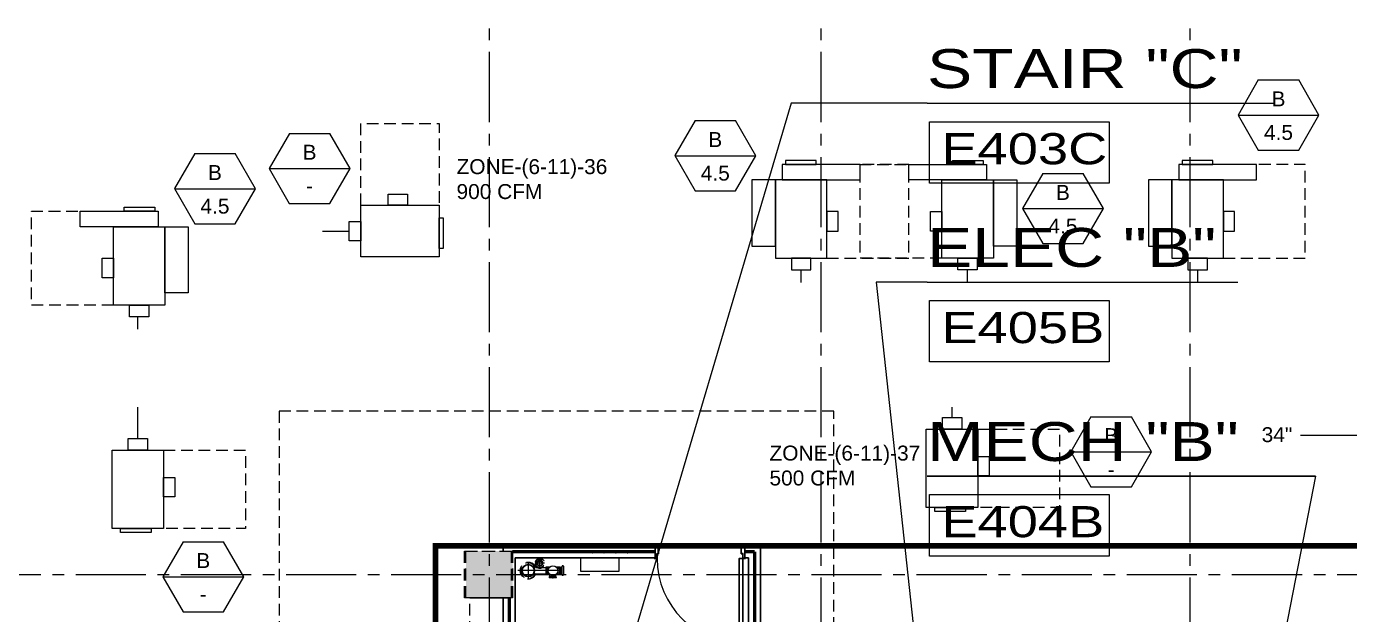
# Model space of a CAD drawing. Header units: inches. Extents: x -26012 to 27, y -3347 to 2082.
# Drawn here: x -22379 to -21699, y 1001 to 1303 of the extents above; entities that cross this region are included whole.
import ezdxf
from ezdxf.enums import TextEntityAlignment as Align

# ---------------------------------------------------------------- set-up
doc = ezdxf.new("R2010")
doc.units = ezdxf.units.IN
doc.header["$LTSCALE"] = 48
doc.header["$MEASUREMENT"] = 0
for name, pattern in [('A_Column Grid$0$CENTER2', [1.125, 0.75, -0.125, 0.125, -0.125]), ('Core Callout Boundary$0$DASHED2', [0.375, 0.25, -0.125]), ('HIDDEN2', [0.1875, 0.125, -0.0625]), ('NB - 5th floor_plan$0$HIDDEN2', [0.1875, 0.125, -0.0625])]:
    doc.linetypes.add(name, pattern=pattern)
for name, color, linetype in [('A104$0$A-ANNO-PATT-1-12', 8, 'Continuous'), ('A104$0$A-AREA-IDEN', 8, 'Continuous'), ('A104$0$A-DOOR', 8, 'Continuous'), ('A104$0$A-DOOR-FRAM', 8, 'Continuous'), ('A104$0$A-FLOR-SPRK', 8, 'Continuous'), ('A104$0$A-WALL-FULL-INTR', 8, 'Continuous'), ('A104$0$bc104 - A-WALL-FIRE', 8, 'Continuous'), ('A_Column Grid$0$A-GRID-GRD1-15', 8, 'A_Column Grid$0$CENTER2'), ('CLEAR', 1, 'HIDDEN2'), ('Core Callout Boundary$0$A-Detl-Iden', 6, 'Continuous'), ('HAEQUIP', 94, 'Continuous'), ('M-HVAC-anno', 6, 'Continuous'), ('M-HVAC-blck', 6, 'Continuous'), ('M-HVAC-clrn', 1, 'HIDDEN2'), ('M-HVAC-eqpm-fptd', 94, 'Continuous'), ('M-HVAC-Flex', 5, 'Continuous'), ('M-HVAC-FUTR', 4, 'HIDDEN2'), ('M-HVAC-supp', 93, 'Continuous'), ('M-HVAC-TEXT', 6, 'Continuous'), ('NB - 5th floor_plan$0$stcbeams', 1, 'NB - 5th floor_plan$0$HIDDEN2'), ('NB - 5th floor_plan$0$STCCOLS1', 1, 'NB - 5th floor_plan$0$HIDDEN2'), ('NB - 5th floor_plan$0$STDROPS', 1, 'NB - 5th floor_plan$0$HIDDEN2'), ('NB - 5th floor_plan$0$STWETSTACK', 1, 'NB - 5th floor_plan$0$HIDDEN2'), ('XREF', 8, 'Continuous')]:
    doc.layers.add(name, color=color, linetype=linetype)
doc.styles.add('A104$0$Arial', font='arial.ttf', dxfattribs={"height": 0.076839})
doc.styles.add('A104$0$style-Arial', font='arial.ttf')
doc.styles.add('M08', font='arial.ttf', dxfattribs={"height": 7.68})

# ---------------------------------------------------------------- blocks, each defined once
blk = doc.blocks.new('A104')
at = {"layer": 'A104$0$A-ANNO-PATT-1-12', "lineweight": 30, "extrusion": (0, 0, -1)}
blk.add_solid([(22153.019, 1009.1697, 0), (22129.019, 1009.1697, 0), (22153.019, 1033.1697, 0), (22129.019, 1033.1697, 0)], dxfattribs=at)
at = {"layer": 'A104$0$A-AREA-IDEN', "lineweight": 13}
for p, q in [((-21916.0803, 1263.3475, 0.2066), (-21737.9436, 1263.3475, 0.2066)), ((-21916.0803, 1171.4503, 0.2066), (-21756.4569, 1171.4503, 0.2066))]:
    blk.add_line(p, q, dxfattribs=at)
at = {"layer": 'A104$0$A-AREA-IDEN', "lineweight": 30}
blk.add_line((-21916.0803, 1071.7143, 0.2066), (-21716.549, 1071.7143, 0.2066), dxfattribs=at)
at = {"layer": 'A104$0$A-AREA-IDEN', "lineweight": 0}
blk.add_line((-21716.549, 1071.7143, 0.2066), (-21748.3226, 907.7223, 0.2066), dxfattribs=at)
at = {"layer": 'A104$0$A-AREA-IDEN', "lineweight": 0, "elevation": 0.2066, "flags": 128}
for points in [[(-21916.0803, 1263.3475), (-21985.8009, 1263.3475), (-22071.2931, 974.2686)], [(-21916.0803, 1171.4503), (-21942.1991, 1171.4503), (-21911.8125, 889.2677)]]:
    blk.add_lwpolyline(points, dxfattribs=at)
at = {"layer": 'A104$0$A-AREA-IDEN', "lineweight": 13}
for points in [[(-21914.8805, 1253.8307, 0.2066), (-21822.4425, 1253.8307, 0.2066), (-21822.4425, 1222.3012, 0.2066), (-21914.8805, 1222.3012, 0.2066)], [(-21914.8805, 1161.9336, 0.2066), (-21822.4425, 1161.9336, 0.2066), (-21822.4425, 1130.404, 0.2066), (-21914.8805, 1130.404, 0.2066)], [(-21914.8805, 1062.1976, 0.2066), (-21822.4425, 1062.1976, 0.2066), (-21822.4425, 1030.668, 0.2066), (-21914.8805, 1030.668, 0.2066)]]:
    blk.add_3dface(points, dxfattribs=at)
at = {"layer": 'A104$0$A-DOOR', "lineweight": 0}
blk.add_arc((-22010.7742, 1029.4198), 44, 180, 270, dxfattribs=at)
at = {"layer": 'A104$0$A-DOOR', "lineweight": 30}
blk.add_3dface([(-22010.7742, 985.4198), (-22012.5242, 985.4198), (-22012.5242, 1029.4198), (-22010.7742, 1029.4198)], dxfattribs=at)
at = {"layer": 'A104$0$A-DOOR-FRAM', "lineweight": 30}
for p, q in [((-22054.0241, 1036.2947), (-22056.2756, 1036.2947)), ((-22056.2756, 1036.2947), (-22056.2756, 1035.9197)), ((-22054.0241, 1031.8419), (-22054.0241, 1036.2947)), ((-22011.5251, 1036.2947), (-22009.2736, 1036.2947)), ((-22011.5251, 1031.8419), (-22011.5251, 1036.2947)), ((-22009.2736, 1036.2947), (-22009.2736, 1035.9197)), ((-22056.2756, 1029.4197), (-22056.2756, 1029.7947)), ((-22056.2756, 1029.4197), (-22054.7746, 1029.4197)), ((-22054.7746, 1029.4197), (-22054.7746, 1031.8419)), ((-22054.7746, 1031.8419), (-22054.0241, 1031.8419)), ((-22010.7746, 1031.8419), (-22011.5251, 1031.8419)), ((-22010.7746, 1029.4197), (-22010.7746, 1031.8419)), ((-22009.2736, 1029.4197), (-22010.7746, 1029.4197)), ((-22009.2736, 1029.4197), (-22009.2736, 1029.7947))]:
    blk.add_line(p, q, dxfattribs=at)
at = {"layer": 'A104$0$A-DOOR-FRAM', "lineweight": 13}
for p, q in [((-22056.1255, 1035.9197), (-22056.2756, 1035.9197)), ((-22054.1742, 1036.1446), (-22056.1255, 1036.1446)), ((-22056.1255, 1036.1446), (-22056.1255, 1035.9197)), ((-22054.1742, 1031.992), (-22054.1742, 1036.1446)), ((-22011.375, 1031.992), (-22011.375, 1036.1446)), ((-22011.375, 1036.1446), (-22009.4237, 1036.1446)), ((-22009.4237, 1036.1446), (-22009.4237, 1035.9197)), ((-22009.4237, 1035.9197), (-22009.2736, 1035.9197)), ((-22056.2756, 1029.7947), (-22056.1255, 1029.7947)), ((-22056.1255, 1029.5698), (-22056.1255, 1029.7947)), ((-22056.1255, 1029.5698), (-22054.9247, 1029.5698)), ((-22054.9247, 1029.5698), (-22054.9247, 1031.992)), ((-22054.9247, 1031.992), (-22054.1742, 1031.992)), ((-22010.6245, 1031.992), (-22011.375, 1031.992)), ((-22010.6245, 1029.5698), (-22010.6245, 1031.992)), ((-22009.4237, 1029.5698), (-22010.6245, 1029.5698)), ((-22009.2736, 1029.7947), (-22009.4237, 1029.7947)), ((-22009.4237, 1029.5698), (-22009.4237, 1029.7947))]:
    blk.add_line(p, q, dxfattribs=at)
at = {"layer": 'A104$0$A-FLOR-SPRK', "lineweight": 0}
for p, q in [((-22120.9624, 1027.5051), (-22120.9624, 1023.1747)), ((-22112.547, 1026.9247), (-22117.5003, 1026.9247)), ((-22115.0236, 1024.448), (-22115.0236, 1029.4013)), ((-22120.9624, 1023.1747), (-22126.2511, 1023.1747)), ((-22120.9624, 1023.1747), (-22120.9624, 1018.8443)), ((-22103.5775, 1023.1747), (-22120.9624, 1023.1747))]:
    blk.add_line(p, q, dxfattribs=at)
at = {"layer": 'A104$0$A-FLOR-SPRK', "lineweight": 13}
for p, q in [((-22117.2743, 1024.7997), (-22111.8068, 1024.7997)), ((-22117.2743, 1021.5497), (-22111.8068, 1021.5497)), ((-22111.8068, 1021.1747), (-22111.8068, 1025.1747)), ((-22111.8068, 1025.1747), (-22111.0568, 1025.1747)), ((-22111.8068, 1022.0224), (-22111.0568, 1022.0224)), ((-22111.8068, 1021.1747), (-22111.0568, 1021.1747)), ((-22111.788, 1024.4431), (-22111.0568, 1024.4431)), ((-22111.788, 1023.1716), (-22111.0568, 1023.1716)), ((-22111.788, 1022.0224), (-22111.038, 1022.0224)), ((-22111.0568, 1021.1757), (-22111.0568, 1025.1977)), ((-22110.0459, 1024.9247), (-22111.0568, 1024.9247)), ((-22110.0721, 1021.4247), (-22111.0568, 1021.4247)), ((-22106.5553, 1020.0866), (-22110.0553, 1020.0866)), ((-22110.0553, 1019.4118), (-22110.0553, 1020.0866)), ((-22109.8053, 1020.0866), (-22109.8053, 1021.1964)), ((-22106.8053, 1020.0866), (-22106.8053, 1021.0915)), ((-22106.5553, 1019.4118), (-22106.5553, 1020.0866)), ((-22105.5142, 1024.9247), (-22106.4538, 1024.9247)), ((-22105.5142, 1021.4247), (-22106.4538, 1021.4247)), ((-22105.5142, 1021.1747), (-22105.5142, 1025.1747)), ((-22105.5142, 1025.1747), (-22104.7642, 1025.1747)), ((-22105.5142, 1022.0224), (-22104.7642, 1022.0224)), ((-22105.5142, 1021.1747), (-22104.7642, 1021.1747)), ((-22105.4954, 1024.4431), (-22104.7642, 1024.4431)), ((-22105.4954, 1023.1716), (-22104.7642, 1023.1716)), ((-22105.4954, 1022.0224), (-22104.7454, 1022.0224)), ((-22104.7642, 1021.1757), (-22104.7642, 1025.1977)), ((-22106.5553, 1019.4118), (-22110.0553, 1019.4118))]:
    blk.add_line(p, q, dxfattribs=at)
at = {"layer": 'A104$0$A-FLOR-SPRK', "lineweight": 13, "flags": 128}
for points in [[(-22103.5394, 1020.9218), (-22103.5394, 1025.4321)], [(-22103.2894, 1025.6821), (-22103.1339, 1025.6821)], [(-22103.1339, 1020.6718), (-22103.2894, 1020.6718)], [(-22102.8839, 1025.4321), (-22102.8839, 1020.9218)]]:
    blk.add_lwpolyline(points, dxfattribs=at)
at = {"layer": 'A104$0$A-FLOR-SPRK', "lineweight": 30, "extrusion": (0, 0, -1)}
for radius in [1.4766, 1.2266]:
    blk.add_circle((22115.0236, 1026.9247), radius, dxfattribs=at)
at = {"layer": 'A104$0$A-FLOR-SPRK', "lineweight": 13}
for radius in [3.25, 3]:
    blk.add_circle((-22120.9624, 1023.1747), radius, dxfattribs=at)
at = {"layer": 'A104$0$A-FLOR-SPRK', "lineweight": 13, "extrusion": (0, 0, -1)}
for centre, radius, start, end in [((22117.222, 1026.6666), 1.8674, 271.6028581, 316.282189), ((22103.2894, 1020.9218), 0.25, 270, 0)]:
    blk.add_arc(centre, radius, start, end, dxfattribs=at)
at = {"layer": 'A104$0$A-FLOR-SPRK', "lineweight": 13}
for centre, radius, start, end in [((-22117.222, 1019.6828), 1.8674, 91.6028581, 136.282189), ((-22103.2894, 1025.4321), 0.25, 90, 180), ((-22103.1339, 1025.4321), 0.25, 0, 90), ((-22103.1339, 1020.9218), 0.25, 270, 0)]:
    blk.add_arc(centre, radius, start, end, dxfattribs=at)
blk.add_ellipse((-22108.263, 1023.1638), major_axis=(0, -2.5198), ratio=0.99998918, dxfattribs=at)
at = {"layer": 'A104$0$A-FLOR-SPRK', "lineweight": 0}
for points in [[(-22096.6007, 1029.7947), (-22096.6007, 1029.7947), (-22096.6007, 1029.7947)], [(-22096.6007, 1029.7947), (-22096.6007, 1029.7947), (-22096.6007, 1029.7947)], [(-22093.9111, 1029.7947), (-22074.3766, 1029.7947), (-22074.3766, 1022.7527), (-22093.9111, 1022.7527)], [(-22093.9111, 1029.7947), (-22074.3766, 1029.7947), (-22074.3766, 1022.7527), (-22093.9111, 1022.7527)]]:
    blk.add_3dface(points, dxfattribs=at)
at = {"layer": 'A104$0$A-FLOR-SPRK', "lineweight": 13}
for points in [[(-22110.0553, 1019.6031), (-22110.0553, 1019.881), (-22110.1745, 1019.881), (-22110.1745, 1019.6031)], [(-22106.4363, 1019.6031), (-22106.4363, 1019.881), (-22106.5554, 1019.881), (-22106.5554, 1019.6031)], [(-22104.7671, 1021.6118), (-22104.08, 1021.6118), (-22104.08, 1024.7472), (-22104.7671, 1024.7472)], [(-22104.08, 1022.9263), (-22103.5497, 1022.9263), (-22103.5497, 1023.3724), (-22104.08, 1023.3724)], [(-22108.0993, 1019.4118), (-22108.0993, 1019.259), (-22108.5361, 1019.259), (-22108.5361, 1019.4118)]]:
    blk.add_3dface(points, dxfattribs=at)
at = {"layer": 'A104$0$A-WALL-FULL-INTR', "lineweight": 30}
for p, q in [((-22055.7756, 1035.9197), (-22133.8986, 1035.9197)), ((-22133.8986, 1035.9197), (-22133.8986, 1033.1697)), ((-22055.7756, 1035.9197), (-22055.7756, 1029.7947)), ((-22001.6486, 1035.9197), (-22009.7736, 1035.9197)), ((-22009.7736, 1035.9197), (-22009.7736, 1029.7947)), ((-22001.6486, 1035.9197), (-22001.6486, 943.1574)), ((-22127.7736, 1029.7947), (-22127.7736, 807.7947)), ((-22055.7756, 1029.7947), (-22127.7736, 1029.7947)), ((-22007.7736, 1029.7947), (-22009.7736, 1029.7947)), ((-22007.7736, 1029.7947), (-22007.7736, 807.7948)), ((-22133.8986, 1009.1697), (-22133.8986, 775.0447))]:
    blk.add_line(p, q, dxfattribs=at)
at = {"layer": 'A104$0$A-WALL-FULL-INTR', "lineweight": 30, "flags": 128}
blk.add_lwpolyline([(-22151.025, 1009.1697), (-22131.4409, 1009.1697)], dxfattribs=at)
at = {"layer": 'A104$0$bc104 - A-WALL-FIRE', "lineweight": 53}
for p, q in [((-22055.7756, 1032.8572), (-22129.0233, 1032.8572)), ((-22004.7111, 1032.852), (-22009.7736, 1032.852)), ((-22004.7111, 1032.852), (-22004.7111, 805.9368)), ((-22130.8361, 1009.1697), (-22130.8361, 805.9368))]:
    blk.add_line(p, q, dxfattribs=at)
at = {"layer": 'A104$0$A-AREA-IDEN', "lineweight": 13, "style": 'A104$0$style-Arial', "width": 1.246875}
for s, p in [('E403C', (-21908.6965, 1231.9439, 0.2066)), ('E405B', (-21908.6965, 1140.0467, 0.2066))]:
    blk.add_text(s, height=16, dxfattribs=at).set_placement(p)
at = {"layer": 'A104$0$A-AREA-IDEN', "lineweight": 30, "style": 'A104$0$style-Arial', "width": 1.246875}
blk.add_text('E404B', height=16, dxfattribs=at).set_placement((-21908.6965, 1040.3107, 0.2066))
at = {"layer": 'A104$0$A-AREA-IDEN', "lineweight": 13, "char_height": 19.999996, "attachment_point": 7, "line_spacing_factor": 0.6, "style": 'A104$0$Arial'}
for s, insert in [('\\H1x;\\W1.24688;STAIR "C"', (-21916.0813, 1270.8265, 0.2066)), ('\\H1x;\\W1.24688;ELEC "B"', (-21916.0813, 1178.9293, 0.2066))]:
    blk.add_mtext(s, dxfattribs=dict(at, insert=insert))
at = {"layer": 'A104$0$A-AREA-IDEN', "lineweight": 30, "insert": (-21916.0813, 1079.1933, 0.2066), "char_height": 19.999996, "attachment_point": 7, "line_spacing_factor": 0.6, "style": 'A104$0$Arial'}
blk.add_mtext('\\H1x;\\W1.24688;MECH "B"', dxfattribs=at)
blk = doc.blocks.new('NB - 5th floor_plan')
at = {"layer": 'NB - 5th floor_plan$0$stcbeams', "color": 1, "linetype": 'NB - 5th floor_plan$0$HIDDEN2'}
for p, q in [((-22151.01, 379.16), (-22151.03, 1009.17)), ((-22131.02, 379.16), (-22131.02, 1009.17))]:
    blk.add_line(p, q, dxfattribs=at)
at = {"layer": 'NB - 5th floor_plan$0$STCCOLS1', "color": 1, "linetype": 'NB - 5th floor_plan$0$HIDDEN2', "elevation": 0}
for points in [[(-22129.77, 1009.15), (-22153.77, 1009.15), (-22153.77, 1033.15), (-22129.77, 1033.15)], [(-22129.02, 1009.17), (-22153.02, 1009.17), (-22153.02, 1033.17), (-22129.02, 1033.17)]]:
    blk.add_lwpolyline(points, close=True, dxfattribs=at)
at = {"layer": 'NB - 5th floor_plan$0$STDROPS', "color": 1, "linetype": 'NB - 5th floor_plan$0$HIDDEN2', "elevation": 0}
blk.add_lwpolyline([(-21964.01, 975.22), (-21964.01, 1105.15), (-22249.02, 1105.15), (-22249.02, 952.77), (-22151.02, 952.77)], dxfattribs=at)
at = {"layer": 'NB - 5th floor_plan$0$STWETSTACK', "color": 1, "linetype": 'Continuous', "lineweight": 0}
for p, q in [((-22088.03, 1032.11, -0.01), (-22088.03, 1033.61, -0.01)), ((-22082.03, 1032.11, -0.01), (-22082.03, 1033.61, -0.01)), ((-22076.03, 1032.11, -0.01), (-22076.03, 1033.61, -0.01)), ((-22070.03, 1032.11, -0.01), (-22070.03, 1033.61, -0.01)), ((-22087.28, 1032.86, -0.01), (-22088.78, 1032.86, -0.01)), ((-22081.28, 1032.86, -0.01), (-22082.78, 1032.86, -0.01)), ((-22075.28, 1032.86, -0.01), (-22076.78, 1032.86, -0.01)), ((-22069.28, 1032.86, -0.01), (-22070.78, 1032.86, -0.01))]:
    blk.add_line(p, q, dxfattribs=at)
at = {"layer": 'NB - 5th floor_plan$0$STWETSTACK', "color": 1, "linetype": 'NB - 5th floor_plan$0$HIDDEN2', "extrusion": (0, 0, -1)}
for centre, radius in [((22088.03, 1032.86, 0.01), 0.5), ((22082.03, 1032.86, 0.01), 0.5), ((22076.03, 1032.86, 0.01), 0.5), ((22070.03, 1032.86, 0.01), 0.5), ((22115.02, 1026.92, 0.01), 2.48), ((22115.02, 1026.92, 0.01), 2.23)]:
    blk.add_circle(centre, radius, dxfattribs=at)
at = {"layer": 'NB - 5th floor_plan$0$STWETSTACK', "color": 1, "linetype": 'NB - 5th floor_plan$0$HIDDEN2'}
for radius, start, end in [(4.25, 22.47951, 337.52049), (4, 23.96948, 336.03052)]:
    blk.add_arc((-22120.96, 1023.17, -0.01), radius, start, end, dxfattribs=at)
blk = doc.blocks.new('A_Column Grid')
at = {"layer": 'A_Column Grid$0$A-GRID-GRD1-15', "lineweight": 0}
for p, q in [((-22141.02, 1667.67), (-22141.02, -2700.91)), ((-21970.64, 1667.67), (-21970.64, 382.21)), ((-21781.02, 1667.67), (-21781.02, -2700.91)), ((-23217.41, 1021.17), (-20928.06, 1021.17))]:
    blk.add_line(p, q, dxfattribs=at)
blk = doc.blocks.new('A$C4BF10DA9')
at = {"layer": 'M-HVAC-clrn', "flags": 128}
blk.add_lwpolyline([(6, 42), (6, 0), (54.25, 0), (54.25, 25)], dxfattribs=at)
at = {"layer": 'M-HVAC-eqpm-fptd'}
for p, q in [((6, 68.5), (6, 42)), ((46.25, 68.5), (6, 68.5)), ((46.25, 42), (46.25, 68.5)), ((6, 42), (46.25, 42))]:
    blk.add_line(p, q, dxfattribs=at)
for points in [[(12.25, 68.5), (46.25, 68.5), (46.25, 80.5), (12.25, 80.5)], [(46.25, 25), (54.25, 25), (54.25, 65), (46.25, 65)], [(6, 50.25), (6, 60.25), (0, 60.25), (0, 50.25)], [(30, 42), (20, 42), (20, 36.25), (30, 36.25)]]:
    blk.add_lwpolyline(points, close=True, dxfattribs=at)
at = {"layer": 'M-HVAC-supp'}
blk.add_lwpolyline([(56.25, 47.5), (56.25, 63.25), (54.25, 63.25), (54.25, 47.5)], close=True, dxfattribs=at)
blk = doc.blocks.new('A$C73FD2CE6')
at = {"layer": 'M-HVAC-blck'}
for p, q in [((10.41, 36), (0, 18.01)), ((10.41, 36), (31.18, 36)), ((41.57, 17.97), (31.18, 36)), ((0, 18.01), (10.37, 0)), ((0.01, 17.99), (41.56, 17.99)), ((31.17, 0), (41.57, 17.97)), ((10.37, 0), (31.17, 0))]:
    blk.add_line(p, q, dxfattribs=at)
at = {"layer": 'M-HVAC-TEXT', "style": 'M08'}
for tag, p in [('2', (20.78, 26.3)), ('1', (20.78, 8.99))]:
    blk.add_attdef(tag, text='', height=7.68, dxfattribs=at).set_placement(p, align=Align.MIDDLE)
blk = doc.blocks.new('FPTD INT')
at = {"layer": 'CLEAR', "flags": 128}
blk.add_lwpolyline([(-26603.13, -1659.44), (-26603.13, -1701.44), (-26562.88, -1701.44), (-26562.88, -1659.44)], dxfattribs=at)
at = {"layer": 'HAEQUIP'}
for p, q in [((-26562.88, -1632.94), (-26603.13, -1632.94)), ((-26603.13, -1632.94), (-26603.13, -1659.44)), ((-26562.88, -1659.44), (-26562.88, -1632.94)), ((-26603.13, -1659.44), (-26562.88, -1659.44))]:
    blk.add_line(p, q, dxfattribs=at)
for points in [[(-26560.88, -1653.01), (-26560.88, -1637.26), (-26562.88, -1637.26), (-26562.88, -1653.01)], [(-26603.13, -1651.19), (-26603.13, -1641.19), (-26609.13, -1641.19), (-26609.13, -1651.19)], [(-26579.13, -1659.44), (-26589.13, -1659.44), (-26589.13, -1665.19), (-26579.13, -1665.19)]]:
    blk.add_lwpolyline(points, close=True, dxfattribs=at)
blk = doc.blocks.new('Core Callout Boundary')
at = {"layer": 'Core Callout Boundary$0$A-Detl-Iden', "linetype": 'Core Callout Boundary$0$DASHED2', "const_width": 3, "flags": 128}
blk.add_lwpolyline([(-22168.64, 1035.9), (-21531.09, 1035.9), (-21531.09, 538.01), (-22168.64, 538.01)], close=True, dxfattribs=at)

msp = doc.modelspace()

# ---------------------------------------------------------------- linework, layer by layer
at = {"layer": 'M-HVAC-anno'}
msp.add_line((-21693.58, 1092.64), (-21724.23, 1092.64), dxfattribs=at)
at = {"layer": 'M-HVAC-Flex'}
for p, q in [((-22226.67, 1197.63), (-22212.95, 1197.63)), ((-21903.2, 1101.87, 0), (-21903.24, 1107.16))]:
    msp.add_line(p, q, dxfattribs=at)
at = {"layer": 'M-HVAC-Flex', "flags": 128}
msp.add_lwpolyline([(-22321.57, 1091.05), (-22321.57, 1107.16)], dxfattribs=at)
at = {"layer": 'M-HVAC-Flex'}
for points in [[(-21980.76, 1171.16), (-21980.76, 1177.65)], [(-21895.26, 1171.17), (-21895.26, 1177.65)], [(-21777.02, 1171.16), (-21777.02, 1177.64)], [(-22321.57, 1147.16), (-22321.57, 1153.64)]]:
    msp.add_spline(points, degree=3, dxfattribs=at)

# ---------------------------------------------------------------- block references
at = {"layer": 'M-HVAC-blck'}
for p, values in [((-21756.28, 1239.26), {'2': 'B', '1': '4.5'}), ((-22045.65, 1218.37), {'2': 'B', '1': '4.5'}), ((-22254.1, 1211.84), {'2': 'B', '1': '-'}), ((-22302.72, 1201.41), {'2': 'B', '1': '4.5'}), ((-21867.03, 1191.18), {'2': 'B', '1': '4.5'}), ((-21842.26, 1066.22), {'2': 'B', '1': '-'}), ((-22308.72, 1002.03), {'2': 'B', '1': '-'})]:
    msp.add_blockref('A$C73FD2CE6', p, dxfattribs=at).add_auto_attribs(values)
at = {"layer": 'M-HVAC-eqpm-fptd', "xscale": -1}
for p, rotation in [((4396.18, -448.56), 180), ((-23549.38, -25507.26, 0), 90), ((-23967.76, -25518.08), 90)]:
    msp.add_blockref('FPTD INT', p, dxfattribs=dict(at, rotation=rotation))
at = {"layer": 'M-HVAC-FUTR', "rotation": 90.00000000000001}
for p in [(-21925.51, 1177.65), (-21721.77, 1177.64)]:
    msp.add_blockref('A$C4BF10DA9', p, dxfattribs=at)
at = {"layer": 'M-HVAC-FUTR', "xscale": -1, "rotation": 270}
for p in [(-21950.51, 1177.65), (-22376.13, 1153.64)]:
    msp.add_blockref('A$C4BF10DA9', p, dxfattribs=at)
at = {"layer": 'XREF'}
for name in ['A_Column Grid', 'A104', 'NB - 5th floor_plan', 'Core Callout Boundary']:
    msp.add_blockref(name, (0, 0), dxfattribs=at)

# ---------------------------------------------------------------- texts
at = {"layer": 'M-HVAC-anno', "char_height": 7.68, "width": 88.2868, "attachment_point": 1, "style": 'M08'}
for s, insert in [('ZONE-(6-11)-36\\P900 CFM ', (-22157.82, 1234.58)), ('ZONE-(6-11)-37\\P500 CFM ', (-21997.03, 1087.4, 0))]:
    msp.add_mtext(s, dxfattribs=dict(at, insert=insert))
at = {"layer": 'M-HVAC-anno', "insert": (-21744.15, 1096.86, 0.21), "char_height": 7.68, "attachment_point": 1, "style": 'M08'}
msp.add_mtext_dynamic_manual_height_columns('34"', width=5.45, gutter_width=1, heights=[0], dxfattribs=at)

doc.saveas('drawing.dxf')
